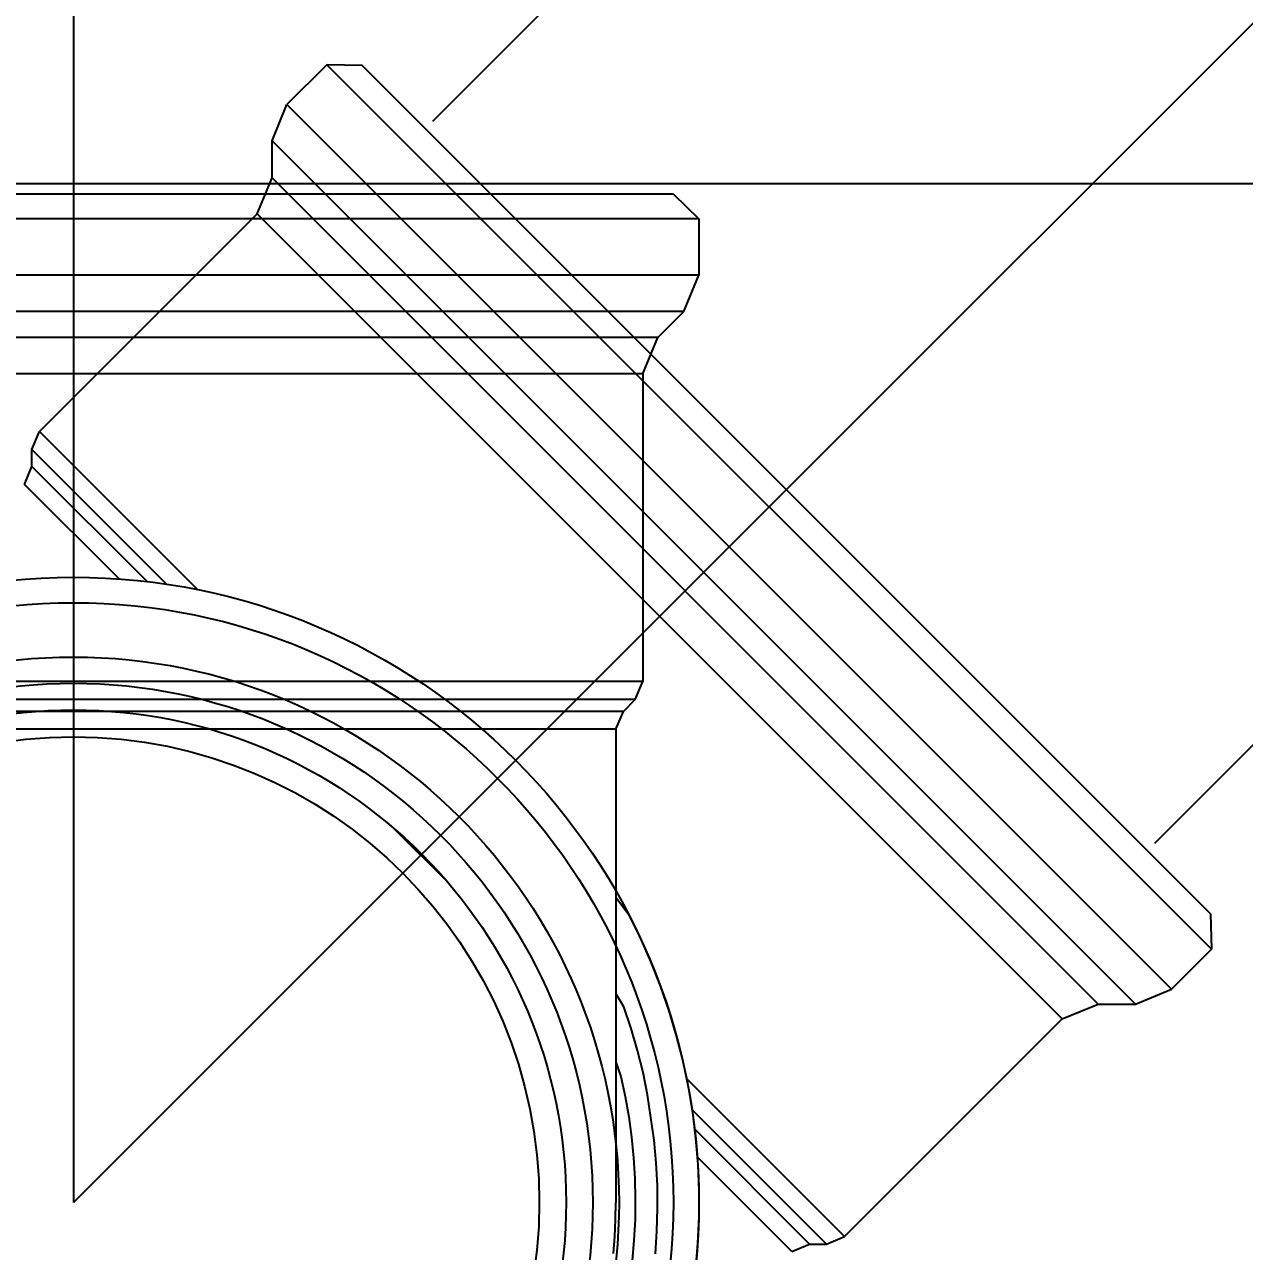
# Model space of a CAD drawing. Header units: millimetres. Extents: x -1292 to 2253, y 326 to 453.
# Drawn here: x 2097.64682 to 2097.69461, y 346.92938 to 346.97744 of the extents above; entities that cross this region are included whole.
import ezdxf
from ezdxf.enums import TextEntityAlignment as Align

# ---------------------------------------------------------------- set-up
doc = ezdxf.new("R2010")
doc.units = ezdxf.units.MM
doc.header["$LTSCALE"] = 0.5
doc.linetypes.add('HIDDENX2', pattern=[0.75, 0.5, -0.25])
for name, color, linetype in [('-HIDRO', 8, 'Continuous'), ('Eixo', 4, 'HIDDENX2'), ('Esgoto', 5, 'ByLayer'), ('TEXTO', 7, 'Continuous'), ('VISTA1', 1, 'Continuous')]:
    doc.layers.add(name, color=color, linetype=linetype)

msp = doc.modelspace()

# ---------------------------------------------------------------- linework, layer by layer
at = {"layer": '-HIDRO', "ltscale": 0.05}
msp.add_line((2098.198738, 346.971201), (2097.198738, 346.971201), dxfattribs=at)
at = {"layer": 'Eixo'}
for p, q in [((2097.676958, 346.959512), (2097.766307, 347.048861)), ((2097.648738, 346.971201), (2097.648738, 346.931291)), ((2097.676958, 346.959512), (2097.648738, 346.931291)), ((2097.648738, 346.931291, -0.03906), (2097.648738, 346.931291)), ((2097.648738, 346.931291, -0.03906), (2097.648738, 346.931291))]:
    msp.add_line(p, q, dxfattribs=at)
at = {"layer": 'Esgoto', "color": 2}
for p, q in [((2097.658667, 346.975869), (2097.657101, 346.974304)), ((2097.660051, 346.975839), (2097.658667, 346.975869)), ((2097.693315, 346.94122), (2097.658667, 346.975869)), ((2097.693285, 346.942605), (2097.660051, 346.975839)), ((2097.656516, 346.972889), (2097.657101, 346.974304)), ((2097.69175, 346.939655), (2097.657101, 346.974304)), ((2097.656516, 346.971435), (2097.656516, 346.972889)), ((2097.690335, 346.93907), (2097.656516, 346.972889)), ((2097.65593, 346.970021), (2097.656516, 346.971435)), ((2097.688881, 346.93907), (2097.656516, 346.971435)), ((2097.648738, 346.970791), (2097.625238, 346.970791)), ((2097.672238, 346.970791), (2097.648738, 346.970791)), ((2097.672238, 346.970791), (2097.673238, 346.969833)), ((2097.648738, 346.969833), (2097.624238, 346.969833)), ((2097.65593, 346.970021), (2097.647404, 346.961495)), ((2097.673238, 346.969833), (2097.648738, 346.969833)), ((2097.687467, 346.938484), (2097.65593, 346.970021)), ((2097.673238, 346.969833), (2097.673238, 346.96762)), ((2097.648738, 346.96762), (2097.624238, 346.96762)), ((2097.673238, 346.96762), (2097.648738, 346.96762)), ((2097.672652, 346.966206), (2097.673238, 346.96762)), ((2097.648738, 346.966206), (2097.624823, 346.966206)), ((2097.672652, 346.966206), (2097.648738, 346.966206)), ((2097.671623, 346.965177), (2097.672652, 346.966206)), ((2097.648738, 346.965177), (2097.625852, 346.965177)), ((2097.671623, 346.965177), (2097.648738, 346.965177)), ((2097.671038, 346.963763), (2097.671623, 346.965177)), ((2097.648738, 346.963763), (2097.626438, 346.963763)), ((2097.671038, 346.963763), (2097.648738, 346.963763)), ((2097.671038, 346.963763), (2097.671038, 346.951706)), ((2097.647111, 346.960788), (2097.647404, 346.961495)), ((2097.653594, 346.955305), (2097.647404, 346.961495)), ((2097.647111, 346.96013), (2097.647111, 346.960788)), ((2097.65238, 346.955519), (2097.647111, 346.960788)), ((2097.646822, 346.959427), (2097.647111, 346.96013)), ((2097.65162, 346.955621), (2097.647111, 346.96013)), ((2097.650523, 346.955726), (2097.646822, 346.959427)), ((2097.650523, 346.955726), (2097.646822, 346.959427)), ((2097.648738, 346.951706), (2097.626438, 346.951706)), ((2097.671038, 346.951706), (2097.648738, 346.951706)), ((2097.670745, 346.950998), (2097.671038, 346.951706)), ((2097.648738, 346.950998), (2097.62673, 346.950998)), ((2097.670745, 346.950998), (2097.648738, 346.950998)), ((2097.67028, 346.950534), (2097.670745, 346.950998)), ((2097.648738, 346.950534), (2097.627195, 346.950534)), ((2097.67028, 346.950534), (2097.648738, 346.950534)), ((2097.669987, 346.949832), (2097.67028, 346.950534)), ((2097.669987, 346.949832), (2097.627488, 346.949832)), ((2097.648738, 346.949832), (2097.627488, 346.949832)), ((2097.669987, 346.949832), (2097.648738, 346.949832)), ((2097.669987, 346.949832), (2097.669987, 346.949767)), ((2097.669987, 346.949767), (2097.669987, 346.949703)), ((2097.669987, 346.949703), (2097.669987, 346.949639)), ((2097.669987, 346.949639), (2097.669987, 346.949574)), ((2097.669987, 346.949574), (2097.669987, 346.94951)), ((2097.669987, 346.94951), (2097.669987, 346.949446)), ((2097.669987, 346.949446), (2097.669987, 346.949381)), ((2097.669987, 346.949381), (2097.669987, 346.949317)), ((2097.669987, 346.949317), (2097.669987, 346.949253)), ((2097.669987, 346.949253), (2097.669987, 346.949188)), ((2097.669987, 346.949188), (2097.669987, 346.949124)), ((2097.669987, 346.949124), (2097.669987, 346.94906)), ((2097.669987, 346.94906), (2097.669987, 346.948995)), ((2097.669987, 346.948995), (2097.669987, 346.948931)), ((2097.669987, 346.948931), (2097.669987, 346.948867)), ((2097.669987, 346.948867), (2097.669987, 346.948802)), ((2097.669987, 346.948802), (2097.669987, 346.948738)), ((2097.669987, 346.948738), (2097.669987, 346.948674)), ((2097.669987, 346.948674), (2097.669987, 346.94861)), ((2097.669987, 346.94861), (2097.669987, 346.948545)), ((2097.669987, 346.948545), (2097.669987, 346.948481)), ((2097.669987, 346.948481), (2097.669987, 346.948417)), ((2097.669987, 346.948417), (2097.669987, 346.948353)), ((2097.669987, 346.948353), (2097.669987, 346.948289)), ((2097.669987, 346.948289), (2097.669987, 346.948224)), ((2097.669987, 346.948224), (2097.669987, 346.94816)), ((2097.669987, 346.94816), (2097.669987, 346.948096)), ((2097.669987, 346.948096), (2097.669987, 346.948032)), ((2097.669987, 346.948032), (2097.669987, 346.947968)), ((2097.669987, 346.947968), (2097.669987, 346.947904)), ((2097.669987, 346.947904), (2097.669987, 346.94784)), ((2097.669987, 346.94784), (2097.669987, 346.947776)), ((2097.669987, 346.947776), (2097.669987, 346.947712)), ((2097.669987, 346.947712), (2097.669987, 346.947648)), ((2097.669987, 346.947648), (2097.669987, 346.947584)), ((2097.669987, 346.947584), (2097.669987, 346.94752)), ((2097.669987, 346.94752), (2097.669987, 346.947456)), ((2097.669987, 346.947456), (2097.669987, 346.947392)), ((2097.669987, 346.947392), (2097.669987, 346.947328)), ((2097.669987, 346.947328), (2097.669987, 346.947265)), ((2097.669987, 346.947265), (2097.669987, 346.947201)), ((2097.669987, 346.947201), (2097.669987, 346.947137)), ((2097.669987, 346.947137), (2097.669987, 346.947073)), ((2097.669987, 346.947073), (2097.669987, 346.947009)), ((2097.669987, 346.947009), (2097.669987, 346.946946)), ((2097.669987, 346.946946), (2097.669987, 346.946882)), ((2097.669987, 346.946882), (2097.669987, 346.946818)), ((2097.669987, 346.946818), (2097.669987, 346.946755)), ((2097.669987, 346.946755), (2097.669987, 346.946691)), ((2097.669987, 346.946691), (2097.669987, 346.946628)), ((2097.669987, 346.946628), (2097.669987, 346.946564)), ((2097.669987, 346.946564), (2097.669987, 346.946501)), ((2097.669987, 346.946501), (2097.669987, 346.946437)), ((2097.669987, 346.946437), (2097.669987, 346.946374)), ((2097.669987, 346.946374), (2097.669987, 346.946311)), ((2097.669987, 346.946311), (2097.669987, 346.946247)), ((2097.669987, 346.946247), (2097.669987, 346.946184)), ((2097.669987, 346.946184), (2097.669987, 346.946121)), ((2097.669987, 346.946121), (2097.669987, 346.946057)), ((2097.663398, 346.943844), (2097.66129, 346.945952)), ((2097.669987, 346.946057), (2097.669987, 346.945994)), ((2097.669987, 346.945994), (2097.669987, 346.945931)), ((2097.669987, 346.945931), (2097.669987, 346.945868)), ((2097.669987, 346.945868), (2097.669987, 346.945805)), ((2097.669987, 346.945805), (2097.669987, 346.945742)), ((2097.669987, 346.945742), (2097.669987, 346.945679)), ((2097.669987, 346.945679), (2097.669987, 346.945616)), ((2097.669987, 346.945616), (2097.669987, 346.945553)), ((2097.669987, 346.945553), (2097.669987, 346.94549)), ((2097.669987, 346.94549), (2097.669987, 346.945427)), ((2097.669987, 346.945427), (2097.669987, 346.945365)), ((2097.669987, 346.945365), (2097.669987, 346.945302)), ((2097.669987, 346.945302), (2097.669987, 346.945239)), ((2097.669987, 346.945239), (2097.669987, 346.945177)), ((2097.669987, 346.945177), (2097.669987, 346.945114)), ((2097.669987, 346.945114), (2097.669987, 346.945052)), ((2097.669987, 346.945052), (2097.669987, 346.944989)), ((2097.669987, 346.944989), (2097.669987, 346.944927)), ((2097.669987, 346.944927), (2097.669987, 346.944864)), ((2097.669987, 346.944864), (2097.669987, 346.944802)), ((2097.669987, 346.944802), (2097.669987, 346.94474)), ((2097.669987, 346.94474), (2097.669987, 346.944677)), ((2097.669987, 346.944677), (2097.669987, 346.944615)), ((2097.669987, 346.944615), (2097.669987, 346.944553)), ((2097.669987, 346.944553), (2097.669987, 346.944491)), ((2097.669987, 346.944491), (2097.669987, 346.944429)), ((2097.669987, 346.944429), (2097.669987, 346.944367)), ((2097.669987, 346.944367), (2097.669987, 346.944305)), ((2097.669987, 346.944305), (2097.669987, 346.944243)), ((2097.669987, 346.944243), (2097.669987, 346.944181)), ((2097.669987, 346.944181), (2097.669987, 346.94412)), ((2097.669987, 346.94412), (2097.669987, 346.944058)), ((2097.669987, 346.944058), (2097.669987, 346.943996)), ((2097.669987, 346.943996), (2097.669987, 346.943935)), ((2097.669987, 346.943935), (2097.669987, 346.943873)), ((2097.669987, 346.943873), (2097.669987, 346.943811)), ((2097.669987, 346.943811), (2097.669987, 346.94375)), ((2097.669987, 346.94375), (2097.669987, 346.943688)), ((2097.669987, 346.943688), (2097.669987, 346.943627)), ((2097.669987, 346.943627), (2097.669987, 346.943566)), ((2097.669987, 346.943566), (2097.669987, 346.943504)), ((2097.669987, 346.943504), (2097.669987, 346.943443)), ((2097.669987, 346.943443), (2097.669987, 346.943382)), ((2097.669987, 346.943382), (2097.669987, 346.943321)), ((2097.669987, 346.943321), (2097.669987, 346.94326)), ((2097.669987, 346.94326), (2097.670478, 346.942587)), ((2097.669987, 346.94326), (2097.669987, 346.943199)), ((2097.669987, 346.943199), (2097.669987, 346.943138)), ((2097.669987, 346.943138), (2097.669987, 346.943077)), ((2097.669987, 346.943077), (2097.669987, 346.943016)), ((2097.669987, 346.943016), (2097.669987, 346.942955)), ((2097.669987, 346.942955), (2097.669987, 346.942895)), ((2097.669987, 346.942895), (2097.669987, 346.942834)), ((2097.669987, 346.942834), (2097.669987, 346.942774)), ((2097.669987, 346.942774), (2097.669987, 346.942713)), ((2097.669987, 346.942713), (2097.669987, 346.942653)), ((2097.669987, 346.942653), (2097.669987, 346.942592)), ((2097.669987, 346.942592), (2097.669987, 346.942532)), ((2097.669987, 346.942532), (2097.669987, 346.942472)), ((2097.669987, 346.942472), (2097.669987, 346.942412)), ((2097.669987, 346.942412), (2097.669987, 346.942352)), ((2097.669987, 346.942352), (2097.669987, 346.942292)), ((2097.669987, 346.942292), (2097.669987, 346.942232)), ((2097.669987, 346.942232), (2097.669987, 346.942172)), ((2097.670478, 346.942587), (2097.670932, 346.941667)), ((2097.693285, 346.942605), (2097.693315, 346.94122)), ((2097.669987, 346.942172), (2097.669987, 346.942113)), ((2097.669987, 346.942113), (2097.669987, 346.942053)), ((2097.669987, 346.942053), (2097.669987, 346.941994)), ((2097.669987, 346.941994), (2097.669987, 346.941934)), ((2097.669987, 346.941934), (2097.669987, 346.941875)), ((2097.669987, 346.941875), (2097.669987, 346.941816)), ((2097.669987, 346.941816), (2097.669987, 346.941757)), ((2097.669987, 346.941757), (2097.669987, 346.941697)), ((2097.669987, 346.941697), (2097.669987, 346.941638)), ((2097.669987, 346.941638), (2097.669987, 346.94158)), ((2097.669987, 346.94158), (2097.669987, 346.941521)), ((2097.669987, 346.941521), (2097.669987, 346.941462)), ((2097.669987, 346.941462), (2097.669987, 346.941404)), ((2097.669987, 346.941404), (2097.669987, 346.941345)), ((2097.669987, 346.941345), (2097.669987, 346.941287)), ((2097.669987, 346.941287), (2097.669987, 346.941228)), ((2097.670932, 346.941667), (2097.671346, 346.94073)), ((2097.669987, 346.941228), (2097.669987, 346.94117)), ((2097.669987, 346.94117), (2097.669987, 346.941112)), ((2097.669987, 346.941112), (2097.669987, 346.941054)), ((2097.669987, 346.941054), (2097.669987, 346.940996)), ((2097.669987, 346.940996), (2097.669987, 346.940939)), ((2097.669987, 346.940939), (2097.669987, 346.940881)), ((2097.669987, 346.940881), (2097.669987, 346.940824)), ((2097.669987, 346.940824), (2097.669987, 346.940766)), ((2097.693315, 346.94122), (2097.69175, 346.939655)), ((2097.669987, 346.940766), (2097.669987, 346.940709)), ((2097.669987, 346.940709), (2097.669987, 346.940652)), ((2097.669987, 346.940652), (2097.669987, 346.940595)), ((2097.669987, 346.940595), (2097.669987, 346.940538)), ((2097.669987, 346.940538), (2097.669987, 346.940481)), ((2097.669987, 346.940481), (2097.669987, 346.940424)), ((2097.669987, 346.940424), (2097.669987, 346.940368)), ((2097.669987, 346.940368), (2097.669987, 346.940311)), ((2097.669987, 346.940311), (2097.669987, 346.940255)), ((2097.671346, 346.94073), (2097.671721, 346.939776)), ((2097.669987, 346.940255), (2097.669987, 346.940199)), ((2097.669987, 346.940199), (2097.669987, 346.940142)), ((2097.669987, 346.940142), (2097.669987, 346.940087)), ((2097.669987, 346.940087), (2097.669987, 346.940031)), ((2097.669987, 346.940031), (2097.669987, 346.939975)), ((2097.669987, 346.939975), (2097.669987, 346.939919)), ((2097.669987, 346.939919), (2097.669987, 346.939864)), ((2097.669987, 346.939864), (2097.669987, 346.939808)), ((2097.669987, 346.939808), (2097.669987, 346.939753)), ((2097.669987, 346.939753), (2097.669987, 346.939698)), ((2097.669987, 346.939698), (2097.669987, 346.939643)), ((2097.669987, 346.939643), (2097.669987, 346.939588)), ((2097.669987, 346.939588), (2097.669987, 346.939533)), ((2097.669987, 346.939533), (2097.669987, 346.939478)), ((2097.670302, 346.938954), (2097.669987, 346.939478)), ((2097.669987, 346.939478), (2097.669987, 346.939424)), ((2097.669987, 346.939424), (2097.669987, 346.939369)), ((2097.669987, 346.939369), (2097.669987, 346.939315)), ((2097.671721, 346.939776), (2097.672056, 346.938808)), ((2097.690335, 346.93907), (2097.69175, 346.939655)), ((2097.669987, 346.939315), (2097.669987, 346.939261)), ((2097.669987, 346.939261), (2097.669987, 346.939207)), ((2097.669987, 346.939207), (2097.669987, 346.939153)), ((2097.669987, 346.939153), (2097.669987, 346.939099)), ((2097.669987, 346.939099), (2097.669987, 346.939046)), ((2097.669987, 346.939046), (2097.669987, 346.938992)), ((2097.669987, 346.938992), (2097.669987, 346.938939)), ((2097.669987, 346.938939), (2097.669987, 346.938886)), ((2097.669987, 346.938886), (2097.669987, 346.938833)), ((2097.670585, 346.938107), (2097.670302, 346.938954)), ((2097.687467, 346.938484), (2097.688881, 346.93907)), ((2097.688881, 346.93907), (2097.690335, 346.93907)), ((2097.669987, 346.938833), (2097.669987, 346.93878)), ((2097.669987, 346.93878), (2097.669987, 346.938727)), ((2097.669987, 346.938727), (2097.669987, 346.938674)), ((2097.669987, 346.938674), (2097.669987, 346.938622)), ((2097.669987, 346.938622), (2097.669987, 346.93857)), ((2097.669987, 346.93857), (2097.669987, 346.938517)), ((2097.669987, 346.938517), (2097.669987, 346.938465)), ((2097.669987, 346.938465), (2097.669987, 346.938414)), ((2097.669987, 346.938414), (2097.669987, 346.938362)), ((2097.672056, 346.938808), (2097.67235, 346.937826)), ((2097.687467, 346.938484), (2097.678941, 346.929958)), ((2097.669987, 346.938362), (2097.669987, 346.93831)), ((2097.669987, 346.93831), (2097.669987, 346.938259)), ((2097.669987, 346.938259), (2097.669987, 346.938208)), ((2097.669987, 346.938208), (2097.669987, 346.938157)), ((2097.669987, 346.938157), (2097.669987, 346.938106)), ((2097.669987, 346.938106), (2097.669987, 346.938055)), ((2097.669987, 346.938055), (2097.669987, 346.938005)), ((2097.669987, 346.938005), (2097.669987, 346.937954)), ((2097.669987, 346.937954), (2097.669987, 346.937904)), ((2097.670834, 346.937249), (2097.670585, 346.938107)), ((2097.669987, 346.937904), (2097.669987, 346.937854)), ((2097.669987, 346.937854), (2097.669987, 346.937804)), ((2097.669987, 346.937804), (2097.669987, 346.937755)), ((2097.669987, 346.937755), (2097.669987, 346.937705)), ((2097.669987, 346.937705), (2097.669987, 346.937656)), ((2097.669987, 346.937656), (2097.669987, 346.937607)), ((2097.669987, 346.937607), (2097.669987, 346.937558)), ((2097.669987, 346.937558), (2097.669987, 346.937509)), ((2097.669987, 346.937509), (2097.669987, 346.93746)), ((2097.669987, 346.93746), (2097.669987, 346.937412)), ((2097.67235, 346.937826), (2097.672603, 346.936832)), ((2097.669987, 346.937412), (2097.669987, 346.937364)), ((2097.669987, 346.937364), (2097.669987, 346.937316)), ((2097.669987, 346.937316), (2097.669987, 346.937268)), ((2097.669987, 346.937268), (2097.669987, 346.93722)), ((2097.669987, 346.93722), (2097.669987, 346.937172)), ((2097.669987, 346.937172), (2097.669987, 346.937125)), ((2097.669987, 346.937125), (2097.669987, 346.937078)), ((2097.669987, 346.937078), (2097.669987, 346.93703)), ((2097.669987, 346.93703), (2097.669987, 346.936984)), ((2097.669987, 346.936984), (2097.669987, 346.936937)), ((2097.67105, 346.936383), (2097.670834, 346.937249)), ((2097.669987, 346.936937), (2097.669987, 346.93689)), ((2097.669987, 346.93689), (2097.669987, 346.936844)), ((2097.669987, 346.936844), (2097.669987, 346.936798)), ((2097.669987, 346.936798), (2097.670183, 346.936233)), ((2097.669987, 346.936798), (2097.669987, 346.936752)), ((2097.669987, 346.936752), (2097.669987, 346.936706)), ((2097.669987, 346.936706), (2097.669987, 346.93666)), ((2097.669987, 346.93666), (2097.669987, 346.936615)), ((2097.669987, 346.936615), (2097.669987, 346.936569)), ((2097.669987, 346.936569), (2097.669987, 346.936524)), ((2097.669987, 346.936524), (2097.669987, 346.936479)), ((2097.669987, 346.936479), (2097.669987, 346.936435)), ((2097.672603, 346.936832), (2097.672814, 346.93583)), ((2097.669987, 346.936435), (2097.669987, 346.93639)), ((2097.669987, 346.93639), (2097.669987, 346.936346)), ((2097.669987, 346.936346), (2097.669987, 346.936301)), ((2097.669987, 346.936301), (2097.669987, 346.936257)), ((2097.669987, 346.936257), (2097.669987, 346.936214)), ((2097.669987, 346.936214), (2097.669987, 346.93617)), ((2097.669987, 346.93617), (2097.669987, 346.936126)), ((2097.669987, 346.936126), (2097.669987, 346.936083)), ((2097.669987, 346.936083), (2097.669987, 346.93604)), ((2097.669987, 346.93604), (2097.669987, 346.935997)), ((2097.669987, 346.935997), (2097.669987, 346.935955)), ((2097.670183, 346.936233), (2097.670349, 346.935443)), ((2097.671231, 346.935508), (2097.67105, 346.936383)), ((2097.678941, 346.929958), (2097.672751, 346.936147)), ((2097.669987, 346.935955), (2097.669987, 346.935912)), ((2097.669987, 346.935912), (2097.669987, 346.93587)), ((2097.669987, 346.93587), (2097.669987, 346.935828)), ((2097.669987, 346.935828), (2097.669987, 346.935786)), ((2097.669987, 346.935786), (2097.669987, 346.935744)), ((2097.669987, 346.935744), (2097.669987, 346.935703)), ((2097.669987, 346.935703), (2097.669987, 346.935661)), ((2097.669987, 346.935661), (2097.669987, 346.93562)), ((2097.669987, 346.93562), (2097.669987, 346.935579)), ((2097.669987, 346.935579), (2097.669987, 346.935539)), ((2097.669987, 346.935539), (2097.669987, 346.935498)), ((2097.671492, 346.933742), (2097.671231, 346.935508)), ((2097.672814, 346.93583), (2097.672982, 346.934819)), ((2097.669987, 346.935498), (2097.669987, 346.935458)), ((2097.669987, 346.935458), (2097.669987, 346.935418)), ((2097.669987, 346.935418), (2097.669987, 346.935378)), ((2097.669987, 346.935378), (2097.669987, 346.935338)), ((2097.669987, 346.935338), (2097.669987, 346.935299)), ((2097.669987, 346.935299), (2097.669987, 346.935259)), ((2097.669987, 346.935259), (2097.669987, 346.93522)), ((2097.669987, 346.93522), (2097.669987, 346.935181)), ((2097.669987, 346.935181), (2097.669987, 346.935143)), ((2097.669987, 346.935143), (2097.669987, 346.935104)), ((2097.669987, 346.935104), (2097.669987, 346.935066)), ((2097.669987, 346.935066), (2097.669987, 346.935028)), ((2097.669987, 346.935028), (2097.669987, 346.93499)), ((2097.670349, 346.935443), (2097.670487, 346.934648)), ((2097.669987, 346.93499), (2097.669987, 346.934953)), ((2097.669987, 346.934953), (2097.669987, 346.934915)), ((2097.669987, 346.934915), (2097.669987, 346.934878)), ((2097.669987, 346.934878), (2097.669987, 346.934841)), ((2097.669987, 346.934841), (2097.669987, 346.934804)), ((2097.669987, 346.934804), (2097.669987, 346.934768)), ((2097.669987, 346.934768), (2097.669987, 346.934731)), ((2097.669987, 346.934731), (2097.669987, 346.934695)), ((2097.669987, 346.934695), (2097.669987, 346.934659)), ((2097.669987, 346.934659), (2097.669987, 346.934624)), ((2097.669987, 346.934624), (2097.669987, 346.934588)), ((2097.669987, 346.934588), (2097.669987, 346.934553)), ((2097.669987, 346.934553), (2097.669987, 346.934518)), ((2097.670487, 346.934648), (2097.670596, 346.933848)), ((2097.678234, 346.929665), (2097.672965, 346.934934)), ((2097.672982, 346.934819), (2097.673109, 346.933802)), ((2097.669987, 346.934518), (2097.669987, 346.934483)), ((2097.669987, 346.934483), (2097.669987, 346.934449)), ((2097.669987, 346.934449), (2097.669987, 346.934414)), ((2097.669987, 346.934414), (2097.669987, 346.93438)), ((2097.669987, 346.93438), (2097.669987, 346.934346)), ((2097.669987, 346.934346), (2097.669987, 346.934313)), ((2097.669987, 346.934313), (2097.669987, 346.934279)), ((2097.669987, 346.934279), (2097.669987, 346.934246)), ((2097.669987, 346.934246), (2097.669987, 346.934213)), ((2097.669987, 346.934213), (2097.669987, 346.93418)), ((2097.669987, 346.93418), (2097.669987, 346.934148)), ((2097.669987, 346.934148), (2097.669987, 346.934115)), ((2097.669987, 346.934115), (2097.669987, 346.934083)), ((2097.669987, 346.934083), (2097.669987, 346.934051)), ((2097.677577, 346.929665), (2097.673067, 346.934174)), ((2097.669987, 346.934051), (2097.669987, 346.93402)), ((2097.669987, 346.93402), (2097.669987, 346.933988)), ((2097.669987, 346.933988), (2097.669987, 346.933957)), ((2097.669987, 346.933957), (2097.669987, 346.933926)), ((2097.669987, 346.933926), (2097.669987, 346.933895)), ((2097.669987, 346.933895), (2097.669987, 346.933864)), ((2097.669987, 346.933864), (2097.669987, 346.933833)), ((2097.669987, 346.933833), (2097.669987, 346.933803)), ((2097.669987, 346.933803), (2097.669987, 346.933773)), ((2097.669987, 346.933773), (2097.669987, 346.933743)), ((2097.669987, 346.933743), (2097.669987, 346.933713)), ((2097.669987, 346.933713), (2097.669987, 346.933684)), ((2097.669987, 346.933684), (2097.669987, 346.933655)), ((2097.669987, 346.933655), (2097.669987, 346.933625)), ((2097.669987, 346.933625), (2097.669987, 346.933597)), ((2097.669987, 346.933597), (2097.669987, 346.933568)), ((2097.670596, 346.933848), (2097.670675, 346.933045)), ((2097.67157, 346.932852), (2097.671492, 346.933742)), ((2097.673109, 346.933802), (2097.673192, 346.93278)), ((2097.669987, 346.933568), (2097.669987, 346.933539)), ((2097.669987, 346.933539), (2097.669987, 346.933511)), ((2097.669987, 346.933511), (2097.669987, 346.933483)), ((2097.669987, 346.933483), (2097.669987, 346.933455)), ((2097.669987, 346.933455), (2097.669987, 346.933427)), ((2097.669987, 346.933427), (2097.669987, 346.9334)), ((2097.669987, 346.9334), (2097.669987, 346.933372)), ((2097.669987, 346.933372), (2097.669987, 346.933345)), ((2097.669987, 346.933345), (2097.669987, 346.933318)), ((2097.669987, 346.933318), (2097.669987, 346.933292)), ((2097.669987, 346.933292), (2097.669987, 346.933265)), ((2097.669987, 346.933265), (2097.669987, 346.933239)), ((2097.669987, 346.933239), (2097.669987, 346.933212)), ((2097.669987, 346.933212), (2097.669987, 346.933186)), ((2097.669987, 346.933186), (2097.669987, 346.933161)), ((2097.669987, 346.933161), (2097.669987, 346.933135)), ((2097.669987, 346.933135), (2097.669987, 346.93311)), ((2097.669987, 346.93311), (2097.669987, 346.933084)), ((2097.669987, 346.933084), (2097.669987, 346.933059)), ((2097.669987, 346.933059), (2097.669987, 346.933035)), ((2097.669987, 346.933035), (2097.669987, 346.93301)), ((2097.669987, 346.93301), (2097.669987, 346.932986)), ((2097.669987, 346.932986), (2097.669987, 346.932961)), ((2097.669987, 346.932961), (2097.669987, 346.932937)), ((2097.669987, 346.932937), (2097.669987, 346.932913)), ((2097.669987, 346.932913), (2097.669987, 346.93289)), ((2097.669987, 346.93289), (2097.669987, 346.932866)), ((2097.669987, 346.932866), (2097.669987, 346.932843)), ((2097.669987, 346.932843), (2097.669987, 346.93282)), ((2097.669987, 346.93282), (2097.669987, 346.932797)), ((2097.669987, 346.932797), (2097.669987, 346.932774)), ((2097.669987, 346.932774), (2097.669987, 346.932752)), ((2097.669987, 346.932752), (2097.669987, 346.932729)), ((2097.669987, 346.932729), (2097.669987, 346.932707)), ((2097.669987, 346.932707), (2097.669987, 346.932685)), ((2097.669987, 346.932685), (2097.669987, 346.932663)), ((2097.669987, 346.932663), (2097.669987, 346.932642)), ((2097.669987, 346.932642), (2097.669987, 346.93262)), ((2097.669987, 346.93262), (2097.669987, 346.932599)), ((2097.670675, 346.933045), (2097.670724, 346.932239)), ((2097.671614, 346.93196), (2097.67157, 346.932852)), ((2097.676873, 346.929376), (2097.673172, 346.933077)), ((2097.676873, 346.929376), (2097.673172, 346.933077)), ((2097.673192, 346.93278), (2097.673233, 346.931756)), ((2097.669987, 346.932599), (2097.669987, 346.932578)), ((2097.669987, 346.932578), (2097.669987, 346.932557)), ((2097.669987, 346.932557), (2097.669987, 346.932536)), ((2097.669987, 346.932536), (2097.669987, 346.932516)), ((2097.669987, 346.932516), (2097.669987, 346.932495)), ((2097.669987, 346.932495), (2097.669987, 346.932475)), ((2097.669987, 346.932475), (2097.669987, 346.932455)), ((2097.669987, 346.932455), (2097.669987, 346.932435)), ((2097.669987, 346.932435), (2097.669987, 346.932416)), ((2097.669987, 346.932416), (2097.669987, 346.932396)), ((2097.669987, 346.932396), (2097.669987, 346.932377)), ((2097.669987, 346.932377), (2097.669987, 346.932358)), ((2097.669987, 346.932358), (2097.669987, 346.932339)), ((2097.669987, 346.932339), (2097.669987, 346.93232)), ((2097.669987, 346.93232), (2097.669987, 346.932302)), ((2097.669987, 346.932302), (2097.669987, 346.932284)), ((2097.669987, 346.932284), (2097.669987, 346.932265)), ((2097.669987, 346.932265), (2097.669987, 346.932247)), ((2097.669987, 346.932247), (2097.669987, 346.932229)), ((2097.669987, 346.932229), (2097.669987, 346.932212)), ((2097.669987, 346.932212), (2097.669987, 346.932194)), ((2097.669987, 346.932194), (2097.669987, 346.932177)), ((2097.669987, 346.932177), (2097.669987, 346.93216)), ((2097.669987, 346.93216), (2097.669987, 346.932143)), ((2097.669987, 346.932143), (2097.669987, 346.932126)), ((2097.670724, 346.932239), (2097.670744, 346.931432)), ((2097.669987, 346.932126), (2097.669987, 346.932109)), ((2097.669987, 346.932109), (2097.669987, 346.932093)), ((2097.669987, 346.932093), (2097.669987, 346.932077)), ((2097.669987, 346.932077), (2097.669987, 346.93206)), ((2097.669987, 346.93206), (2097.669987, 346.932044)), ((2097.669987, 346.932044), (2097.669987, 346.932029)), ((2097.669987, 346.932029), (2097.669987, 346.932013)), ((2097.669987, 346.932013), (2097.669987, 346.931997)), ((2097.669987, 346.931997), (2097.669987, 346.931982)), ((2097.669987, 346.931982), (2097.669987, 346.931967)), ((2097.669987, 346.931967), (2097.669987, 346.931952)), ((2097.669987, 346.931952), (2097.669987, 346.931937)), ((2097.669987, 346.931937), (2097.669987, 346.931922)), ((2097.669987, 346.931922), (2097.669987, 346.931908)), ((2097.669987, 346.931908), (2097.669987, 346.931893)), ((2097.669987, 346.931893), (2097.669987, 346.931879)), ((2097.669987, 346.931879), (2097.669987, 346.931865)), ((2097.669987, 346.931865), (2097.669987, 346.931851)), ((2097.669987, 346.931851), (2097.669987, 346.931837)), ((2097.669987, 346.931837), (2097.669987, 346.931823)), ((2097.669987, 346.931823), (2097.669987, 346.93181)), ((2097.669987, 346.93181), (2097.669987, 346.931797)), ((2097.669987, 346.931797), (2097.669987, 346.931783)), ((2097.669987, 346.931783), (2097.669987, 346.93177)), ((2097.669987, 346.93177), (2097.669987, 346.931758)), ((2097.669987, 346.931758), (2097.669987, 346.931745)), ((2097.669987, 346.931745), (2097.669987, 346.931732)), ((2097.669987, 346.931732), (2097.669987, 346.93172)), ((2097.669987, 346.93172), (2097.669987, 346.931707)), ((2097.669987, 346.931707), (2097.669987, 346.931695)), ((2097.669987, 346.931695), (2097.669987, 346.931683)), ((2097.669987, 346.931683), (2097.669987, 346.931671)), ((2097.669987, 346.931671), (2097.669987, 346.93166)), ((2097.669987, 346.93166), (2097.669987, 346.931648)), ((2097.671622, 346.931067), (2097.671614, 346.93196)), ((2097.673233, 346.931756), (2097.673231, 346.930731)), ((2097.669976, 346.930624), (2097.669987, 346.931291)), ((2097.669987, 346.931648), (2097.669987, 346.931637)), ((2097.669987, 346.931637), (2097.669987, 346.931625)), ((2097.669987, 346.931625), (2097.669987, 346.931614)), ((2097.669987, 346.931614), (2097.669987, 346.931603)), ((2097.669987, 346.931603), (2097.669987, 346.931592)), ((2097.669987, 346.931592), (2097.669987, 346.931582)), ((2097.669987, 346.931582), (2097.669987, 346.931571)), ((2097.669987, 346.931571), (2097.669987, 346.931561)), ((2097.669987, 346.931561), (2097.669987, 346.93155)), ((2097.669987, 346.93155), (2097.669987, 346.93154)), ((2097.669987, 346.93154), (2097.669987, 346.93153)), ((2097.669987, 346.93153), (2097.669987, 346.93152)), ((2097.669987, 346.93152), (2097.669987, 346.931511)), ((2097.669987, 346.931511), (2097.669987, 346.931501)), ((2097.669987, 346.931501), (2097.669987, 346.931492)), ((2097.669987, 346.931492), (2097.669987, 346.931482)), ((2097.669987, 346.931482), (2097.669987, 346.931473)), ((2097.669987, 346.931473), (2097.669987, 346.931464)), ((2097.669987, 346.931464), (2097.669987, 346.931455)), ((2097.669987, 346.931455), (2097.669987, 346.931446)), ((2097.669987, 346.931446), (2097.669987, 346.931438)), ((2097.669987, 346.931438), (2097.669987, 346.931429)), ((2097.669987, 346.931429), (2097.669987, 346.931421)), ((2097.669987, 346.931421), (2097.669987, 346.931412)), ((2097.669987, 346.931412), (2097.669987, 346.931404)), ((2097.669987, 346.931404), (2097.669987, 346.931396)), ((2097.669987, 346.931396), (2097.669987, 346.931388)), ((2097.669987, 346.931388), (2097.669987, 346.931381)), ((2097.669987, 346.931381), (2097.669987, 346.931373)), ((2097.669987, 346.931373), (2097.669987, 346.931366)), ((2097.669987, 346.931366), (2097.669987, 346.931358)), ((2097.669987, 346.931358), (2097.669987, 346.931351)), ((2097.669987, 346.931351), (2097.669987, 346.931344)), ((2097.669987, 346.931344), (2097.669987, 346.931337)), ((2097.669987, 346.931337), (2097.669987, 346.93133)), ((2097.669987, 346.93133), (2097.669987, 346.931323)), ((2097.669987, 346.931323), (2097.669987, 346.931317)), ((2097.669987, 346.931317), (2097.669987, 346.93131)), ((2097.669987, 346.93131), (2097.669987, 346.931304)), ((2097.669987, 346.931304), (2097.669987, 346.931297)), ((2097.669987, 346.931297), (2097.669987, 346.931291)), ((2097.670744, 346.931432), (2097.670735, 346.930625)), ((2097.671596, 346.930174), (2097.671622, 346.931067)), ((2097.673231, 346.930731), (2097.673186, 346.929707)), ((2097.669945, 346.929957), (2097.669976, 346.930624)), ((2097.670735, 346.930625), (2097.670695, 346.929819)), ((2097.669893, 346.929292), (2097.669945, 346.929957)), ((2097.670695, 346.929819), (2097.670627, 346.929015)), ((2097.671535, 346.929283), (2097.671596, 346.930174)), ((2097.678234, 346.929665), (2097.678941, 346.929958)), ((2097.673186, 346.929707), (2097.673099, 346.928686)), ((2097.676873, 346.929376), (2097.677577, 346.929665)), ((2097.677577, 346.929665), (2097.678234, 346.929665))]:
    msp.add_line(p, q, dxfattribs=at)
at = {"layer": 'Esgoto', "color": 3}
for points in [[(2097.662816, 346.973654, 0), (2097.752165, 347.063003, 0)], [(2097.6911, 346.94537, 0), (2097.780449, 347.034719, 0)]]:
    msp.add_polyline3d(points, dxfattribs=at)
at = {"layer": 'Esgoto', "color": 2}
for radius in [0.0245, 0.0235, 0.021371, 0.020343, 0.0193, 0.018249]:
    msp.add_circle((2097.648738, 346.931291), radius, dxfattribs=at)
at = {"layer": 'VISTA1'}
msp.add_line((2097.648738, 347.063405), (2097.648738, 346.968056), dxfattribs=at)

# ---------------------------------------------------------------- texts
at = {"layer": 'TEXTO'}
msp.add_text('ØDN 40', height=0.1, rotation=45, dxfattribs=at).set_placement((2097.7168, 346.854708), align=Align.MIDDLE_CENTER)

doc.saveas('drawing.dxf')
